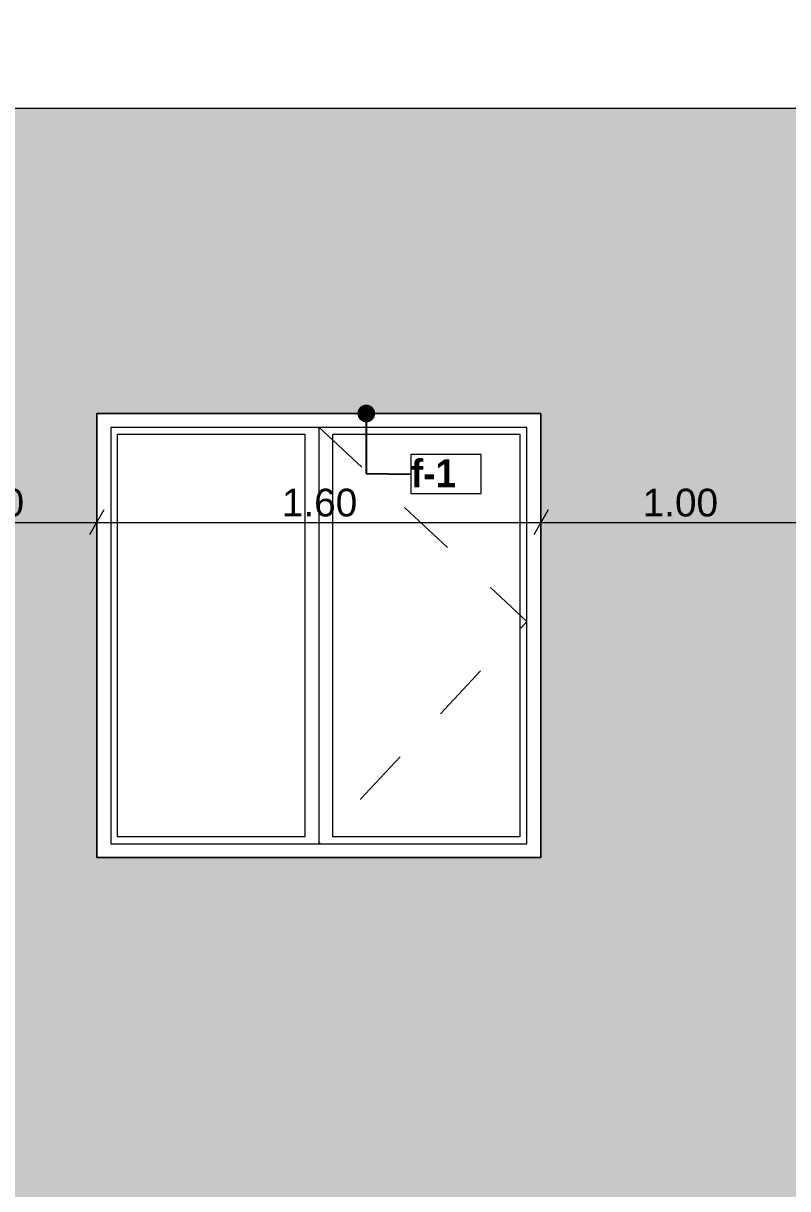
# Model space of a CAD drawing. Header units: millimetres. Extents: x 475206255 to 476720147, y 4620882299 to 4621447368.
# Drawn here: x 475489421 to 475492174, y 4621140853 to 4621145050 of the extents above; entities that cross this region are included whole.
import ezdxf

# ---------------------------------------------------------------- set-up
doc = ezdxf.new("R2010")
doc.units = ezdxf.units.MM
doc.header["$MEASUREMENT"] = 0
doc.set_wipeout_variables(frame=1)
doc.linetypes.add('Dashed', pattern=[423.333333, 211.666667, -211.666667])
for name, color, linetype, lineweight in [('0_Pen_No__7_Pen_No__250', 7, 'Continuous', 0), ('2D Drafting - General_Pen_No__7_Pen_No__250', 7, 'Continuous', 0), ('Dimensioning - General_Pen_No__142', 142, 'Continuous', 0), ('New_2D Drafting - General_Pen_No__30_Pen_No__9_Pen_No__9_Pen_No__253', 252, 'Continuous', 0), ('New_2D Drafting - General_Pen_No__30_Pen_No__9_Pen_No__9_Pen_No__7', 7, 'Continuous', 0), ('New_Annotation - Label_Pen_No__1', 1, 'Continuous', 0), ('Structural - Bearing_Pen_No__7_Pen_No__7_Pen_No__7', 7, 'Continuous', 0), ('zoma_Pen_No__142', 142, 'Continuous', 0)]:
    doc.layers.add(name, color=color, linetype=linetype, lineweight=lineweight)
doc.layers.add('Dimensioning - General', color=7, linetype='Continuous')
doc.layers.add('zoma', color=7, linetype='Continuous')
doc.styles.add('GENERATED_STYLE_2', font='arial.ttf')
doc.styles.add('GENERATED_STYLE_5', font='')
doc.styles.get('GENERATED_STYLE_5').set_extended_font_data('Avaza', bold=True)
doc.dimstyles.new('GENERATED_STYLE__18', dxfattribs={"dimtxt": 100, "dimasz": 68.640772, "dimexe": 0.18, "dimexo": 0.0625, "dimgap": 0, "dimtad": 1, "dimtih": 1, "dimtoh": 1, "dimlfac": 0.001, "dimzin": 0, "dimdsep": 46, "dimtxsty": 'GENERATED_STYLE_2', "dimblk": 'ARROWHEAD_2', "dimblk1": 'ARROWHEAD_2', "dimblk2": 'ARROWHEAD_2', "dimcen": 0.09, "dimse1": 1, "dimse2": 1, "dimclrd": 142, "dimclre": 142, "dimclrt": 142, "dimadec": 0, "dimazin": 0, "dimtfac": 1, "dimtdec": 4, "dimtmove": 0, "dimatfit": 3, "dimfxl": 1, "dimtolj": 1, "dimtzin": 0, "dimarcsym": 0})
doc.dimstyles.new('GENERATED_STYLE__3', dxfattribs={"dimtxt": 200, "dimasz": 64.421331, "dimexe": 0.18, "dimexo": 3, "dimgap": 0, "dimtad": 1, "dimtih": 1, "dimtoh": 1, "dimlfac": 0.001, "dimzin": 0, "dimdsep": 46, "dimtxsty": 'GENERATED_STYLE_2', "dimblk": 'ARROWHEAD_2', "dimblk1": 'ARROWHEAD_2', "dimblk2": 'ARROWHEAD_2', "dimcen": 0.09, "dimclrd": 142, "dimclre": 142, "dimclrt": 142, "dimadec": 0, "dimazin": 0, "dimtfac": 1, "dimtdec": 4, "dimtmove": 0, "dimatfit": 3, "dimfxl": 1, "dimtolj": 1, "dimtzin": 0, "dimarcsym": 0})
doc.dimstyles.new('GENERATED_STYLE__33', dxfattribs={"dimtxt": 0.18, "dimasz": 127.68, "dimexe": 0.18, "dimexo": 0.0625, "dimgap": 0, "dimtad": 0, "dimtih": 1, "dimtoh": 1, "dimdec": 4, "dimzin": 0, "dimdsep": 46, "dimcen": 0.09, "dimadec": 0, "dimazin": 0, "dimtfac": 1, "dimtdec": 4, "dimtmove": 0, "dimatfit": 3, "dimldrblk": 'ARROWHEAD_11', "dimfxl": 1, "dimtolj": 1, "dimtzin": 0, "dimarcsym": 0})

# ---------------------------------------------------------------- blocks, each defined once
blk = doc.blocks.new('*D1555', base_point=(475826095.8, 4621095193.2))
at = {"layer": 'zoma_Pen_No__142', "color": 142, "linetype": 'Continuous', "lineweight": 0, "transparency": 16777216}
for p, q in [((475488909.1, 4621128812.1), (475488860.2, 4621128727.4)), ((475488884.6, 4621128706.2), (475488884.6, 4621128833.3)), ((475495009.1, 4621128812.1), (475494960.2, 4621128727.4)), ((475494984.6, 4621128706.2), (475494984.6, 4621128833.3)), ((475488884.6, 4621128769.8), (475494984.6, 4621128769.8))]:
    blk.add_line(p, q, dxfattribs=at)
at = {"layer": 'zoma_Pen_No__142', "color": 142, "lineweight": 0, "transparency": 16777216, "char_height": 200, "attachment_point": 7, "style": 'GENERATED_STYLE_2'}
for s, insert in [('\\A1;{\\pql;\\fArial|b0|i0|c204|p0;\\W1.000000;6.10}', (475491667.7, 4621128809.8)), ('\\A1;{\\pql;\\fArial|b0|i0|c204|p0;\\W1.000000;0.40}', (475494426.3, 4621128809.8))]:
    blk.add_mtext(s, dxfattribs=dict(at, insert=insert))
blk = doc.blocks.new('ARROWHEAD_2')
at = {"color": 0, "linetype": 'Continuous', "lineweight": 0}
for p, q in [((-0.378, -0.655), (0.378, 0.655)), ((0, 0), (-1, 0))]:
    blk.add_line(p, q, dxfattribs=at)
blk = doc.blocks.new('ARROWHEAD_11')
at = {"color": 0, "linetype": 'Continuous', "lineweight": 0}
blk.add_line((0, 0), (-1, 0), dxfattribs=at)
at = {"color": 0, "linetype": 'Continuous', "lineweight": 0, "const_width": 0.25, "flags": 128}
blk.add_lwpolyline([(-0.125, 0, 1), (0.125, 0, 1)], format="xyb", close=True, dxfattribs=at)
blk = doc.blocks.new('*D2438', base_point=(475826095.8, 4621095193.2))
at = {"layer": 'Dimensioning - General_Pen_No__142', "color": 142, "linetype": 'Continuous', "lineweight": 0, "transparency": 16777216}
for p, q in [((475488911.1, 4621143297.7), (475488858.9, 4621143207.4)), ((475488885, 4621143184.8), (475488885, 4621143320.3)), ((475489711.2, 4621143297.7), (475489659.1, 4621143207.4)), ((475489685.1, 4621143184.8), (475489685.1, 4621143320.3)), ((475488885, 4621143252.5), (475489685.1, 4621143252.5))]:
    blk.add_line(p, q, dxfattribs=at)
at = {"layer": 'Dimensioning - General_Pen_No__142', "color": 142, "lineweight": 0, "transparency": 16777216, "insert": (475489151.6, 4621143272.5), "char_height": 100, "attachment_point": 7, "style": 'GENERATED_STYLE_2'}
blk.add_mtext('\\A1;{\\pql;\\fArial|b0|i0|c204|p0;\\W1.000000;0.80}', dxfattribs=at)
blk = doc.blocks.new('*D2439', base_point=(475826095.8, 4621095193.2))
at = {"layer": 'Dimensioning - General_Pen_No__142', "color": 142, "linetype": 'Continuous', "lineweight": 0, "transparency": 16777216}
for p, q in [((475489711.2, 4621143297.7), (475489659.1, 4621143207.4)), ((475489685.1, 4621143184.8), (475489685.1, 4621143320.3)), ((475491311.2, 4621143297.7), (475491259.1, 4621143207.4)), ((475491285.1, 4621143184.8), (475491285.1, 4621143320.3)), ((475489685.1, 4621143252.5), (475491285.1, 4621143252.5))]:
    blk.add_line(p, q, dxfattribs=at)
at = {"layer": 'Dimensioning - General_Pen_No__142', "color": 142, "lineweight": 0, "transparency": 16777216, "insert": (475490351.7, 4621143272.5), "char_height": 100, "attachment_point": 7, "style": 'GENERATED_STYLE_2'}
blk.add_mtext('\\A1;{\\pql;\\fArial|b0|i0|c204|p0;\\W1.000000;1.60}', dxfattribs=at)
blk = doc.blocks.new('*D2440', base_point=(475826095.8, 4621095193.2))
at = {"layer": 'Dimensioning - General_Pen_No__142', "color": 142, "linetype": 'Continuous', "lineweight": 0, "transparency": 16777216}
for p, q in [((475491311.2, 4621143297.7), (475491259.1, 4621143207.4)), ((475491285.1, 4621143184.8), (475491285.1, 4621143320.3)), ((475492310.8, 4621143297.7), (475492258.7, 4621143207.4)), ((475492284.8, 4621143184.8), (475492284.8, 4621143320.3)), ((475491285.1, 4621143252.5), (475492284.8, 4621143252.5))]:
    blk.add_line(p, q, dxfattribs=at)
at = {"layer": 'Dimensioning - General_Pen_No__142', "color": 142, "lineweight": 0, "transparency": 16777216, "insert": (475491651.5, 4621143272.5), "char_height": 100, "attachment_point": 7, "style": 'GENERATED_STYLE_2'}
blk.add_mtext('\\A1;{\\pql;\\fArial|b0|i0|c204|p0;\\W1.000000;1.00}', dxfattribs=at)
blk = doc.blocks.new('*D2455', base_point=(475826095.8, 4621095193.2))
at = {"layer": 'Dimensioning - General_Pen_No__142', "color": 142, "linetype": 'Continuous', "lineweight": 0, "transparency": 16777216}
for p, q in [((475488911.1, 4621140097.7), (475488858.9, 4621140007.4)), ((475488885, 4621139984.8), (475488885, 4621140120.3)), ((475489711.2, 4621140097.7), (475489659.1, 4621140007.4)), ((475489685.1, 4621139984.8), (475489685.1, 4621140120.3)), ((475488885, 4621140052.5), (475489685.1, 4621140052.5))]:
    blk.add_line(p, q, dxfattribs=at)
at = {"layer": 'Dimensioning - General_Pen_No__142', "color": 142, "lineweight": 0, "transparency": 16777216, "insert": (475489151.6, 4621140072.5), "char_height": 100, "attachment_point": 7, "style": 'GENERATED_STYLE_2'}
blk.add_mtext('\\A1;{\\pql;\\fArial|b0|i0|c204|p0;\\W1.000000;0.80}', dxfattribs=at)
blk = doc.blocks.new('*D2456', base_point=(475826095.8, 4621095193.2))
at = {"layer": 'Dimensioning - General_Pen_No__142', "color": 142, "linetype": 'Continuous', "lineweight": 0, "transparency": 16777216}
for p, q in [((475489711.2, 4621140097.7), (475489659.1, 4621140007.4)), ((475489685.1, 4621139984.8), (475489685.1, 4621140120.3)), ((475491311.2, 4621140097.7), (475491259.1, 4621140007.4)), ((475491285.1, 4621139984.8), (475491285.1, 4621140120.3)), ((475489685.1, 4621140052.5), (475491285.1, 4621140052.5))]:
    blk.add_line(p, q, dxfattribs=at)
at = {"layer": 'Dimensioning - General_Pen_No__142', "color": 142, "lineweight": 0, "transparency": 16777216, "insert": (475490351.7, 4621140072.5), "char_height": 100, "attachment_point": 7, "style": 'GENERATED_STYLE_2'}
blk.add_mtext('\\A1;{\\pql;\\fArial|b0|i0|c204|p0;\\W1.000000;1.60}', dxfattribs=at)
blk = doc.blocks.new('*D2457', base_point=(475826095.8, 4621095193.2))
at = {"layer": 'Dimensioning - General_Pen_No__142', "color": 142, "linetype": 'Continuous', "lineweight": 0, "transparency": 16777216}
for p, q in [((475491311.2, 4621140097.7), (475491259.1, 4621140007.4)), ((475491285.1, 4621139984.8), (475491285.1, 4621140120.3)), ((475492310.8, 4621140097.7), (475492258.7, 4621140007.4)), ((475492284.8, 4621139984.8), (475492284.8, 4621140120.3)), ((475491285.1, 4621140052.5), (475492284.8, 4621140052.5))]:
    blk.add_line(p, q, dxfattribs=at)
at = {"layer": 'Dimensioning - General_Pen_No__142', "color": 142, "lineweight": 0, "transparency": 16777216, "insert": (475491651.5, 4621140072.5), "char_height": 100, "attachment_point": 7, "style": 'GENERATED_STYLE_2'}
blk.add_mtext('\\A1;{\\pql;\\fArial|b0|i0|c204|p0;\\W1.000000;1.00}', dxfattribs=at)
blk = doc.blocks.new('*D2492', base_point=(475826095.8, 4621095193.2))
at = {"layer": 'Dimensioning - General_Pen_No__142', "color": 142, "linetype": 'Continuous', "lineweight": 0, "transparency": 16777216}
for p, q in [((475488885, 4621136784.8), (475488885, 4621136920.3)), ((475489685.1, 4621136784.8), (475489685.1, 4621136920.3)), ((475488911.1, 4621136897.7), (475488858.9, 4621136807.4)), ((475489711.2, 4621136897.7), (475489659.1, 4621136807.4)), ((475488885, 4621136852.5), (475489685.1, 4621136852.5))]:
    blk.add_line(p, q, dxfattribs=at)
at = {"layer": 'Dimensioning - General_Pen_No__142', "color": 142, "lineweight": 0, "transparency": 16777216, "insert": (475489151.6, 4621136872.5), "char_height": 100, "attachment_point": 7, "style": 'GENERATED_STYLE_2'}
blk.add_mtext('\\A1;{\\pql;\\fArial|b0|i0|c204|p0;\\W1.000000;0.80}', dxfattribs=at)
blk = doc.blocks.new('*D2493', base_point=(475826095.8, 4621095193.2))
at = {"layer": 'Dimensioning - General_Pen_No__142', "color": 142, "linetype": 'Continuous', "lineweight": 0, "transparency": 16777216}
for p, q in [((475489685.1, 4621136784.8), (475489685.1, 4621136920.3)), ((475491285.1, 4621136784.8), (475491285.1, 4621136920.3)), ((475489711.2, 4621136897.7), (475489659.1, 4621136807.4)), ((475491311.2, 4621136897.7), (475491259.1, 4621136807.4)), ((475489685.1, 4621136852.5), (475491285.1, 4621136852.5))]:
    blk.add_line(p, q, dxfattribs=at)
at = {"layer": 'Dimensioning - General_Pen_No__142', "color": 142, "lineweight": 0, "transparency": 16777216, "insert": (475490351.7, 4621136872.5), "char_height": 100, "attachment_point": 7, "style": 'GENERATED_STYLE_2'}
blk.add_mtext('\\A1;{\\pql;\\fArial|b0|i0|c204|p0;\\W1.000000;1.60}', dxfattribs=at)
blk = doc.blocks.new('*D2494', base_point=(475826095.8, 4621095193.2))
at = {"layer": 'Dimensioning - General_Pen_No__142', "color": 142, "linetype": 'Continuous', "lineweight": 0, "transparency": 16777216}
for p, q in [((475491285.1, 4621136784.8), (475491285.1, 4621136920.3)), ((475492284.8, 4621136784.8), (475492284.8, 4621136920.3)), ((475491311.2, 4621136897.7), (475491259.1, 4621136807.4)), ((475492310.8, 4621136897.7), (475492258.7, 4621136807.4)), ((475491285.1, 4621136852.5), (475492284.8, 4621136852.5))]:
    blk.add_line(p, q, dxfattribs=at)
at = {"layer": 'Dimensioning - General_Pen_No__142', "color": 142, "lineweight": 0, "transparency": 16777216, "insert": (475491651.5, 4621136872.5), "char_height": 100, "attachment_point": 7, "style": 'GENERATED_STYLE_2'}
blk.add_mtext('\\A1;{\\pql;\\fArial|b0|i0|c204|p0;\\W1.000000;1.00}', dxfattribs=at)

msp = doc.modelspace()

# ---------------------------------------------------------------- hatches: boundary and pattern name
at = {"layer": 'New_2D Drafting - General_Pen_No__30_Pen_No__9_Pen_No__9_Pen_No__253', "linetype": 'Continuous', "lineweight": 0}
h = msp.add_hatch(dxfattribs=at)
h.set_pattern_fill('BRICK___RUNNING_BOND', color=252, style=0, pattern_type=2)
h.set_pattern_definition([(0, (475826095.757, 4621095193.19), (0, 66.64), []), (90, (475826095.76, 4621095193.2), (-244.8, 0), [66.64, -66.64]), (90, (475826218.16, 4621095259.83), (-244.8, 0), [66.64, -66.64])])
h.paths.add_polyline_path([(475488884.991, 4621131444.873), (475488884.991, 4621144744.467), (475495384.805, 4621144744.467), (475495384.805, 4621131444.872), (475492284.767, 4621131444.873)])
h.paths.add_polyline_path([(475489681.192, 4621134044.911), (475491281.192, 4621134044.911), (475491281.192, 4621132444.91), (475489681.192, 4621132444.91)], flags=0)
h.paths.add_polyline_path([(475489685.126, 4621137244.923), (475491285.126, 4621137244.923), (475491285.126, 4621135644.923), (475489685.126, 4621135644.923)], flags=0)
h.paths.add_polyline_path([(475491285.126, 4621138844.923), (475489685.126, 4621138844.923), (475489685.126, 4621140444.923), (475491285.126, 4621140444.923)], flags=0)
h.paths.add_polyline_path([(475491285.126, 4621142044.923), (475489685.126, 4621142044.923), (475489685.126, 4621143644.923), (475491285.126, 4621143644.923)], flags=0)
h.paths.add_polyline_path([(475494985.044, 4621132644.896), (475494985.044, 4621144344.917), (475492284.767, 4621144344.917), (475492284.767, 4621132644.896)], flags=0)

# ---------------------------------------------------------------- linework, layer by layer
at = {"layer": '0_Pen_No__7_Pen_No__250', "color": 7, "linetype": 'Continuous', "lineweight": 0, "flags": 128}
msp.add_lwpolyline([(475491285.126, 4621143644.923), (475489685.126, 4621143644.923), (475489685.126, 4621142044.923), (475491285.126, 4621142044.923)], close=True, dxfattribs=at)
at = {"layer": '2D Drafting - General_Pen_No__7_Pen_No__250', "color": 7, "linetype": 'Dashed', "lineweight": 0, "flags": 128}
msp.add_lwpolyline([(475490484.75, 4621143595.519), (475491234.864, 4621142895.641), (475490485.066, 4621142094.923)], dxfattribs=at)
at = {"layer": 'New_2D Drafting - General_Pen_No__30_Pen_No__9_Pen_No__9_Pen_No__7', "color": 7, "linetype": 'Continuous', "lineweight": 0, "flags": 128}
for points in [[(475488884.991, 4621131444.873), (475488884.991, 4621144744.467), (475495384.805, 4621144744.467), (475495384.805, 4621131444.872), (475492284.767, 4621131444.873)], [(475491285.126, 4621142044.923), (475489685.126, 4621142044.923), (475489685.126, 4621143644.923), (475491285.126, 4621143644.923)]]:
    msp.add_lwpolyline(points, close=True, dxfattribs=at)
at = {"layer": 'Structural - Bearing_Pen_No__7_Pen_No__7_Pen_No__7', "color": 7, "linetype": 'Continuous', "lineweight": 0}
for p, q in [((475491234.8, 4621143594.923), (475489735.32, 4621143594.923)), ((475489735.332, 4621143594.923), (475489735.332, 4621142094.923)), ((475490485.125, 4621143594.923), (475490485.125, 4621143569.873)), ((475491234.8, 4621142094.923), (475491234.8, 4621143594.923)), ((475489760.332, 4621143569.923), (475490435.125, 4621143569.923)), ((475489760.332, 4621142119.923), (475489760.332, 4621143569.923)), ((475490435.125, 4621143569.923), (475490435.125, 4621142119.923)), ((475490485.125, 4621143569.873), (475490485.066, 4621142094.923)), ((475490535.13, 4621143569.923), (475491209.8, 4621143569.923)), ((475490535.13, 4621142119.923), (475490535.13, 4621143569.923)), ((475491209.8, 4621143569.923), (475491209.8, 4621142119.923)), ((475490435.125, 4621142119.923), (475489760.332, 4621142119.923)), ((475491209.8, 4621142119.923), (475490535.13, 4621142119.923)), ((475489735.332, 4621142094.923), (475491234.8, 4621142094.923))]:
    msp.add_line(p, q, dxfattribs=at)

# ---------------------------------------------------------------- dimensions: what is measured, and where the dimension line sits
at = {"layer": 'Dimensioning - General', "color": 142, "linetype": 'Continuous', "lineweight": 0}
for base, p1, p2, picture, middle in [((475492284.767, 4621143252.513), (475491285.126, 4621143644.923), (475492284.767, 4621143960.233), '*D2440', (475491780.944, 4621143322.513)), ((475492284.767, 4621140052.513), (475491285.126, 4621143644.923), (475492284.767, 4621143960.233), '*D2457', (475491780.944, 4621140122.513)), ((475492284.767, 4621136852.513), (475491285.126, 4621143644.923), (475492284.767, 4621143960.233), '*D2494', (475491780.944, 4621136922.513)), ((475489685.126, 4621143252.513), (475488884.991, 4621143728.039), (475489685.126, 4621143644.923), '*D2438', (475489281.057, 4621143322.513)), ((475489685.126, 4621140052.513), (475488884.991, 4621143728.039), (475489685.126, 4621143644.923), '*D2455', (475489281.057, 4621140122.513)), ((475489685.126, 4621136852.513), (475488884.991, 4621143728.039), (475489685.126, 4621143644.923), '*D2492', (475489281.057, 4621136922.513))]:
    dim = msp.add_linear_dim(base=base, p1=p1, p2=p2, dimstyle='GENERATED_STYLE__18', dxfattribs=at)
    dim.commit()
    dim.dimension.update_dxf_attribs({"geometry": picture, "text_midpoint": middle, "dimtype": 160})
at = {"layer": 'zoma', "color": 142, "linetype": 'Continuous', "lineweight": 0}
dim = msp.add_linear_dim(base=(475494984.643, 4621128769.757), p1=(475488884.643, 4621181334.969), p2=(475494984.643, 4621181317.702), dimstyle='GENERATED_STYLE__3', dxfattribs=at)
dim.commit()
dim.dimension.update_dxf_attribs({"geometry": '*D1555', "text_midpoint": (475491926.639, 4621128909.757), "dimtype": 160})

# ---------------------------------------------------------------- next in the draw order: wipeouts: each hides what was drawn before it
at = {"color": 1, "linetype": 'Continuous', "lineweight": 0, "ltscale": 23227708696.85761}
msp.add_wipeout([(475490816.391, 4621143356.142), (475491070.509, 4621143356.142), (475491070.509, 4621143497.319), (475490816.391, 4621143497.319)], dxfattribs=at).dxf.layer = 'New_Annotation - Label_Pen_No__1'

# ---------------------------------------------------------------- next in the draw order: linework, layer by layer
at = {"layer": 'New_Annotation - Label_Pen_No__1', "color": 1, "linetype": 'Continuous', "lineweight": 0, "flags": 128}
msp.add_lwpolyline([(475490816.391, 4621143356.142), (475491070.509, 4621143356.142), (475491070.509, 4621143497.319), (475490816.391, 4621143497.319), (475490816.391, 4621143356.142)], close=True, dxfattribs=at)

# ---------------------------------------------------------------- next in the draw order: texts
at = {"layer": 'New_Annotation - Label_Pen_No__1', "color": 1, "linetype": 'Continuous', "lineweight": 0, "insert": (475490816.391, 4621143429.201), "char_height": 100, "attachment_point": 4, "style": 'GENERATED_STYLE_5'}
msp.add_mtext('\\A1;{\\pql;\\fAvaza|b1|i0|c0|p0;\\W1.000000;f-\\fAvaza|b1|i0|c0|p0;\\W1.000000;1}', dxfattribs=at)

# ---------------------------------------------------------------- next in the draw order: dimensions: what is measured, and where the dimension line sits
at = {"layer": 'Dimensioning - General', "color": 142, "linetype": 'Continuous', "lineweight": 0}
for base, picture, middle in [((475491285.126, 4621143252.513), '*D2439', (475490481.124, 4621143322.513)), ((475491285.126, 4621140052.513), '*D2456', (475490481.124, 4621140122.513)), ((475491285.126, 4621136852.513), '*D2493', (475490481.124, 4621136922.513))]:
    dim = msp.add_linear_dim(base=base, p1=(475489685.126, 4621143644.923), p2=(475491285.126, 4621143644.923), dimstyle='GENERATED_STYLE__18', dxfattribs=at)
    dim.commit()
    dim.dimension.update_dxf_attribs({"geometry": picture, "text_midpoint": middle, "dimtype": 160})

# ---------------------------------------------------------------- next in the draw order: leaders
at = {"layer": 'New_Annotation - Label_Pen_No__1', "color": 1, "linetype": 'Continuous', "lineweight": 0, "annotation_type": 0, "has_hookline": 1, "hookline_direction": 0, "text_width": 239.073}
msp.add_leader([(475490656.106, 4621143644.923), (475490656.106, 4621143429.201), (475490816.391, 4621143426.731)], dimstyle='GENERATED_STYLE__33', dxfattribs=at)

doc.saveas('drawing.dxf')
